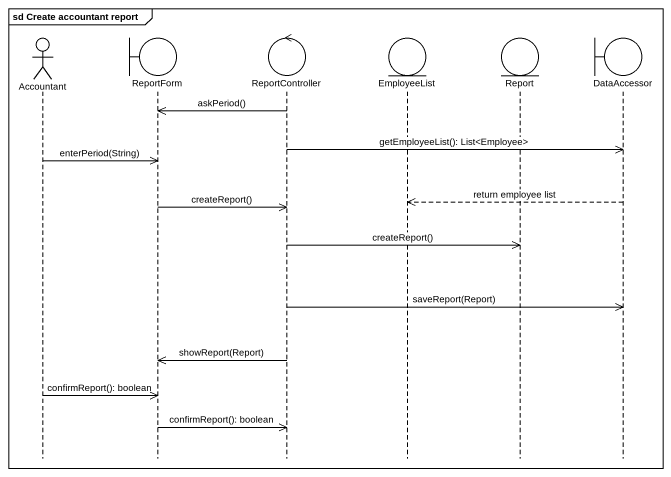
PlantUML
@startuml
mainframe sd Create accountant report
hide footbox
actor Accountant
boundary ReportForm
control ReportController
entity EmployeeList
entity Report
boundary DataAccessor

ReportController ->> ReportForm : askPeriod()
ReportController ->> DataAccessor : getEmployeeList(): List<Employee>
Accountant ->> ReportForm : enterPeriod(String)
DataAccessor -->> EmployeeList : return employee list
ReportForm ->> ReportController : createReport()
ReportController ->> Report : createReport()
ReportController ->> DataAccessor : saveReport(Report)
ReportController ->> ReportForm : showReport(Report)
Accountant ->> ReportForm : confirmReport(): boolean
ReportForm ->> ReportController : confirmReport(): boolean
@enduml
